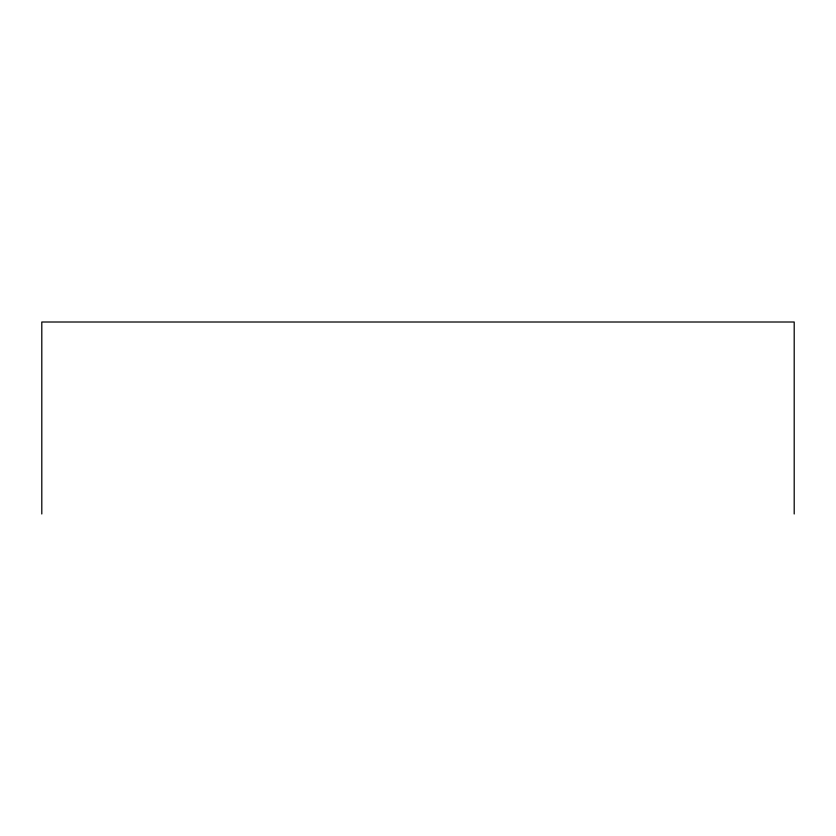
<?xml version="1.0" encoding="UTF-8"?>
<svg xmlns="http://www.w3.org/2000/svg" width="836" height="836" viewBox="0 0 836 836"><rect width="100%" height="100%" fill="white"/><g stroke="black" fill="none" stroke-linecap="round" stroke-linejoin="round"><path stroke-width="1.25" d="M794.2 513.994L794.2 322.006L41.8 322.006L41.8 513.994"/></g></svg>
